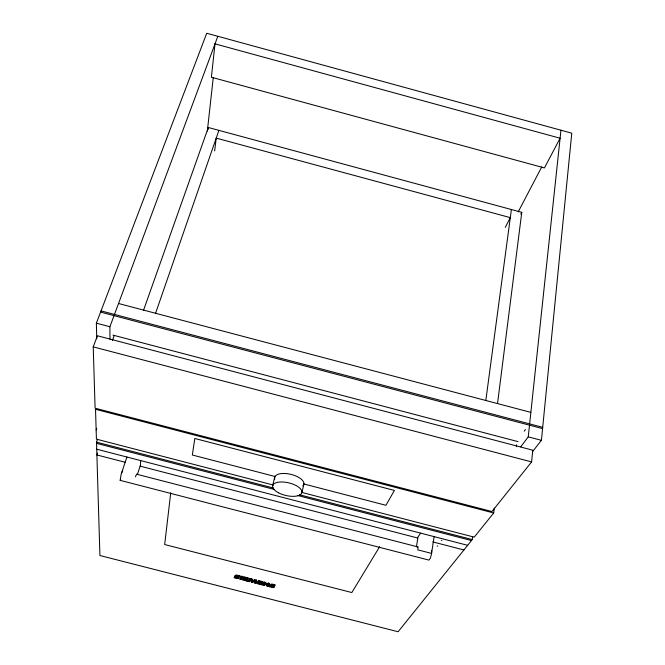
<?xml version="1.0" encoding="UTF-8"?>
<svg xmlns="http://www.w3.org/2000/svg" width="665" height="665" viewBox="0 0 665 665"><rect width="100%" height="100%" fill="white"/><g stroke="black" fill="none" stroke-linecap="round" stroke-linejoin="round"><path stroke-width="1" d="M140.689 460.604L140.456 465.101L137.364 474.602M532.457 451.743L541.418 440.33L571.775 133.175L206.74 33.25L96.367 323.182L96.749 338.751M531.593 461.909L532.798 450.205L97.414 335.775L93.225 346.872L95.103 408.185L491.959 511.535L531.593 461.909L93.225 346.872M255.028 581.094L254.579 582.947L256.067 583.33L256.599 580.104L254.629 579.597L252.534 580.936L251.869 578.891L249.89 578.384L248.178 581.31L249.525 581.651L250.406 579.83L251.461 582.149L252.592 582.44L254.944 580.994L254.82 581.925M520.737 446.805L528.251 436.863L560.952 130.215M207.339 131.08L213.266 77.497M208.087 129.484L208.311 127.497L521.776 212.335L497.52 403.63M516.414 446.705L516.63 444.752M170.747 492.748L164.671 544.535L351.827 592.548L379.673 546.672M214.654 150.947L216.216 138.112L510.304 217.63L505.267 227.38M301.403 492.316L474.236 537.154L493.696 512.973L494.286 508.118M97.547 439.216L96.508 442.134L99.916 555.524L398.111 631.75L472.283 539.581L472.682 536.53M485.816 400.538L511.393 209.525M434.137 536.63L431.361 554.652L430.305 558.259L428.942 560.105L120.166 480.354L121.105 474.461L126.907 457.03M416.431 546.763L418.011 536.971L420.621 533.13M264.687 583.513L264.171 585.399L262.916 585.084L263.955 581.991L265.476 582.382C265.002 584.56 268.835 587.27 268.17 583.072L269.45 583.396L268.76 585.291M267.529 585.607L268.17 583.072M244.421 579.963L244.595 579.29L246.989 579.523L244.703 578.957L244.836 578.367L247.613 579.107L248.003 577.902L243.839 576.838L242.9 579.955L247.239 581.069L244.421 579.963L244.629 579.132L247.613 579.863L247.239 581.069M256.599 580.104L256.067 583.33M301.918 492.699L303.855 484.261M274.312 586.771L274.911 584.818C269.691 582.964 269.117 585.042 274.72 585.657L274.911 584.818M274.72 585.657L271.619 585.433L274.238 586.904L273.847 587.661L269.508 586.746L270.106 585.599L271.619 586.098M269.508 586.746L270.106 585.599M271.736 585.358L271.927 584.518M269.45 583.396L268.377 586.48L267.122 586.156L267.313 585.325M267.455 585.591L267.538 584.568L265.476 582.382M268.377 586.48L268.577 585.649M263.955 581.991L263.756 582.823L265.277 583.213M264.171 585.399L264.362 584.568L263.116 584.252L262.916 585.084M258.943 583.679L259.142 583.014L261.42 583.612L261.752 582.415L259.466 581.85L259.616 581.268L262.592 581.642L258.436 580.578L257.413 583.671L261.752 584.784L262.135 583.579L259.142 582.848L258.943 583.679L261.935 584.41M261.752 584.784L262.135 583.579M261.42 583.612L259.259 582.681L259.416 582.099L262.193 582.839L262.392 582.008M262.193 582.839L262.592 581.642M257.413 583.671L258.111 581.676M258.436 580.578L258.228 581.41L262.384 582.474M259.259 582.681L259.616 581.268M251.869 578.891L252.326 581.767L254.429 580.437L254.629 579.597M254.579 582.947L254.786 582.116M251.461 582.149L251.594 581.06M252.401 581.784L252.534 580.936M252.592 582.44L252.791 581.609M240.705 576.921L239.99 579.215L241.437 579.581L242.368 576.464L240.913 576.09L240.705 576.921L242.16 577.295L242.368 576.464M240.913 576.09L239.99 579.215M272.633 485.583L274.712 477.179M248.178 581.31L249.89 578.384M249.525 581.651L250.165 579.913M244.703 578.957L244.911 578.126L247.197 578.691L246.873 579.888M247.613 579.107L248.003 577.902M241.437 579.581L241.644 578.75M242.9 579.955L243.839 576.838M238.735 577.785L239.433 575.732L236.216 574.951L235.086 575.516M234.196 577.71L234.562 577.378C237.945 579.065 238.511 576.854 234.77 576.555L234.196 577.71L238.527 578.617L238.851 577.843L236.158 576.347L238.91 576.904L239.433 575.732M234.562 577.378L234.77 576.555M264.487 584.344L264.62 583.629L267.122 586.156M135.402 476.855L136.583 474.187L417.903 546.938L417.936 549.889L431.585 553.421L431.668 550.778M155.427 313.681L218.901 130.365M97.564 453.031L96.891 454.951L125.053 462.242M143.449 310.522L208.311 127.497M121.479 473.256L122.726 470.604M96.151 430.072L96.791 428.26M112.385 340.53L114.089 335.875M109.966 339.192L109.908 326.748L217.821 36.284M241.744 578.367L242.16 577.295M263.116 584.252L263.631 583.089M518.201 211.886L541.742 166.915M520.836 214.113L521.776 212.335M120.689 479.565L120.166 480.354M275.036 476.414L274.936 476.597A14.954 6.55 13.4 0 0 274.869 479.083M437.836 546.056L437.163 546.123M524.244 431.169L525.45 429.54M441.851 540.612L441.477 540.271M417.346 547.278L417.903 546.938M236.374 575.516L237.646 575.607M237.571 578.118L234.903 575.94L239.217 576.563M253.623 581.102L254.304 580.753M270.796 584.876L270.431 585.566L273.049 587.087L269.907 586.43M273.107 586.339L272.326 586.264M272.185 584.51L273.872 584.909M243.631 577.669L247.796 578.741M249.683 579.223L251.661 579.73M254.429 580.437L256.391 580.936M267.97 583.903L269.25 584.236M273.273 485.018L96.417 439.141L95.527 409.291L493.696 512.973M96.508 442.134L273.348 487.994M299.466 494.768L472.283 539.581M96.541 443.347L274.47 489.482M297.588 495.475L471.493 540.562M96.724 449.207L467.67 545.317M140.132 466.148L417.662 538.002M432.749 541.9L463.921 549.972M275.002 476.481L192.335 455.01L194.803 438.476L394.395 490.429L385.958 505.292L303.913 483.987M112.975 335.11L518.068 441.643M118.545 303.498L530.861 412.383M101.047 310.887L542.698 427.337M100.581 312.101L542.574 428.626M96.367 323.182L109.908 326.748M528.251 436.863L541.418 440.33M245.967 577.785L247.821 578.276M269.707 585.915L270.547 586.198M238.419 575.824L239.117 576.073M273.024 585.308L272.027 584.859M237.613 576.239L238.835 576.838M273.731 585.624L274.429 586.064M303.863 484.054A14.954 6.55 13.4 0 1 302.783 485.866M275.111 476.364A14.954 6.55 13.4 0 1 291.395 474.486A14.954 6.55 13.4 0 1 303.897 483.788M215.003 43.857L211.387 77.223L544.436 167.921L560.096 138.229L215.003 43.857M278.593 492.832A15.029 6.475 13.4 0 0 301.877 492.69A15.029 6.475 13.4 0 0 281.337 481.967A15.029 6.475 13.4 0 0 278.593 492.832"/></g></svg>
